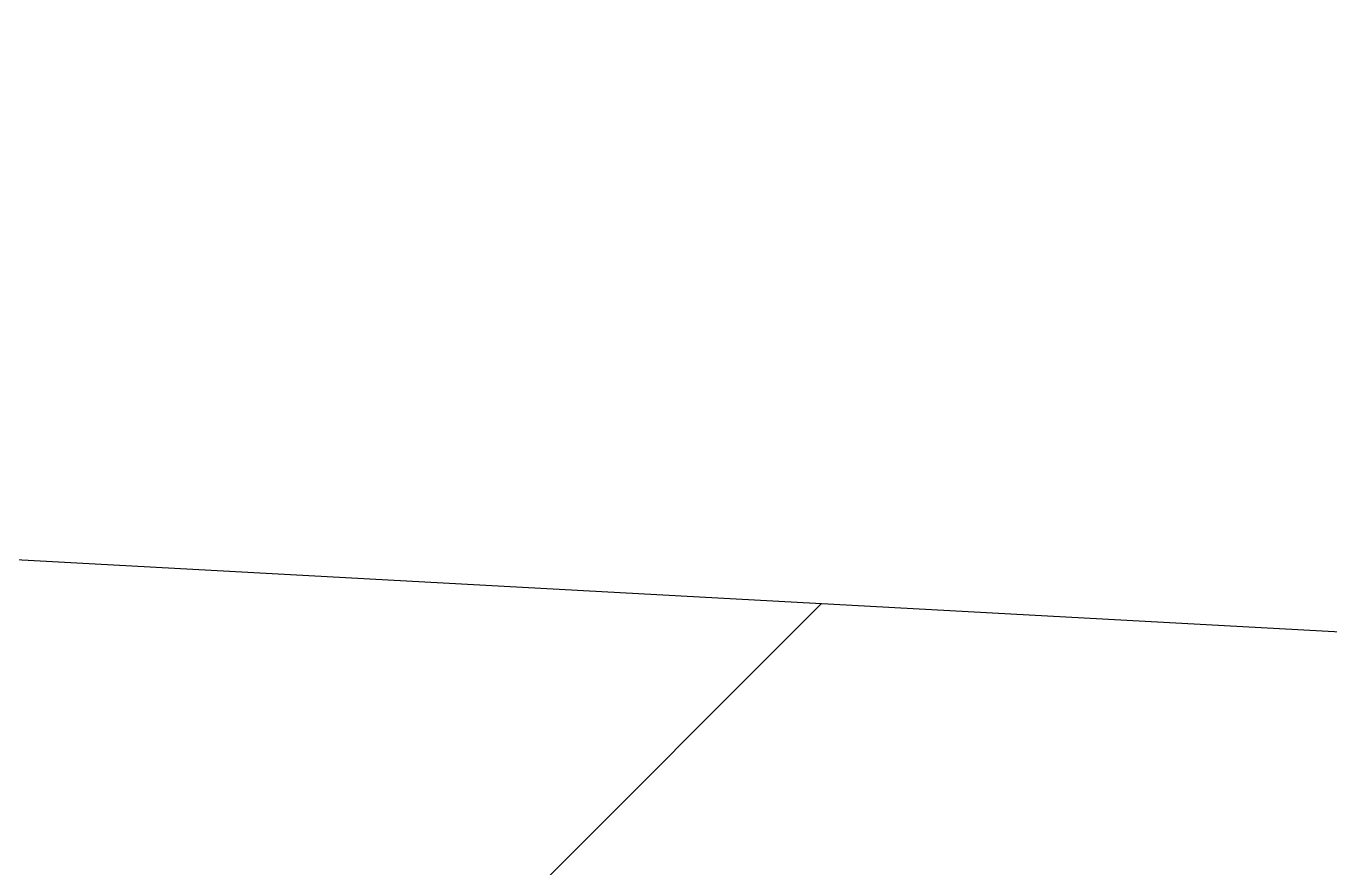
# Model space of a CAD drawing. Header units: feet. Extents: x 2175025 to 2179063, y 467811 to 470338.
# Drawn here: x 2176408.801 to 2176412.928, y 470133.536 to 470136.199 of the extents above; entities that cross this region are included whole.
import ezdxf

# ---------------------------------------------------------------- set-up
doc = ezdxf.new("R2010")
doc.units = ezdxf.units.FT
doc.header["$LTSCALE"] = 0.5
doc.header["$MEASUREMENT"] = 0
doc.layers.add('wetlands_formatted', color=70, linetype='CONTINUOUS')

msp = doc.modelspace()

# ---------------------------------------------------------------- hatches: boundary and pattern name
at = {"layer": 'wetlands_formatted'}
h = msp.add_hatch(dxfattribs=at)
h.set_pattern_fill('ANSI31', color=5, scale=80, style=0)
h.paths.add_polyline_path([(2176463.572, 470116.4674), (2176470.8079, 470131.6345), (2176473.7393, 470142.5028), (2176436.5954, 470132.9924), (2176335.5255, 470138.5061), (2176248.0863, 470135.1423), (2176264.369, 470104.0351), (2176268.8528, 470103.6885), (2176283.4444, 470097.3402), (2176296.5764, 470091.5974), (2176316.3296, 470075.793), (2176323.218, 470063.6738), (2176327.5255, 470056.2827), (2176334.1878, 470049.4486), (2176343.0926, 470034.3693), (2176345.5538, 470020.2524), (2176346.9461, 470014.3657), (2176351.0612, 470014.9002), (2176353.4719, 470019.8581), (2176365.7331, 470037.8957), (2176381.2777, 470060.2932), (2176394.3481, 470072.745), (2176416.7773, 470082.73), (2176437.4798, 470095.378), (2176451.9724, 470104.2903)])

# ---------------------------------------------------------------- linework, layer by layer
at = {"layer": 'wetlands_formatted', "color": 5}
msp.add_lwpolyline([(2176394.3481, 470072.745), (2176416.7773, 470082.73), (2176437.4798, 470095.378), (2176451.9724, 470104.2903), (2176463.572, 470116.4674), (2176470.8079, 470131.6345), (2176473.7393, 470142.5028), (2176436.5954, 470132.9924), (2176335.5255, 470138.5061)], dxfattribs=at)

doc.saveas('drawing.dxf')
